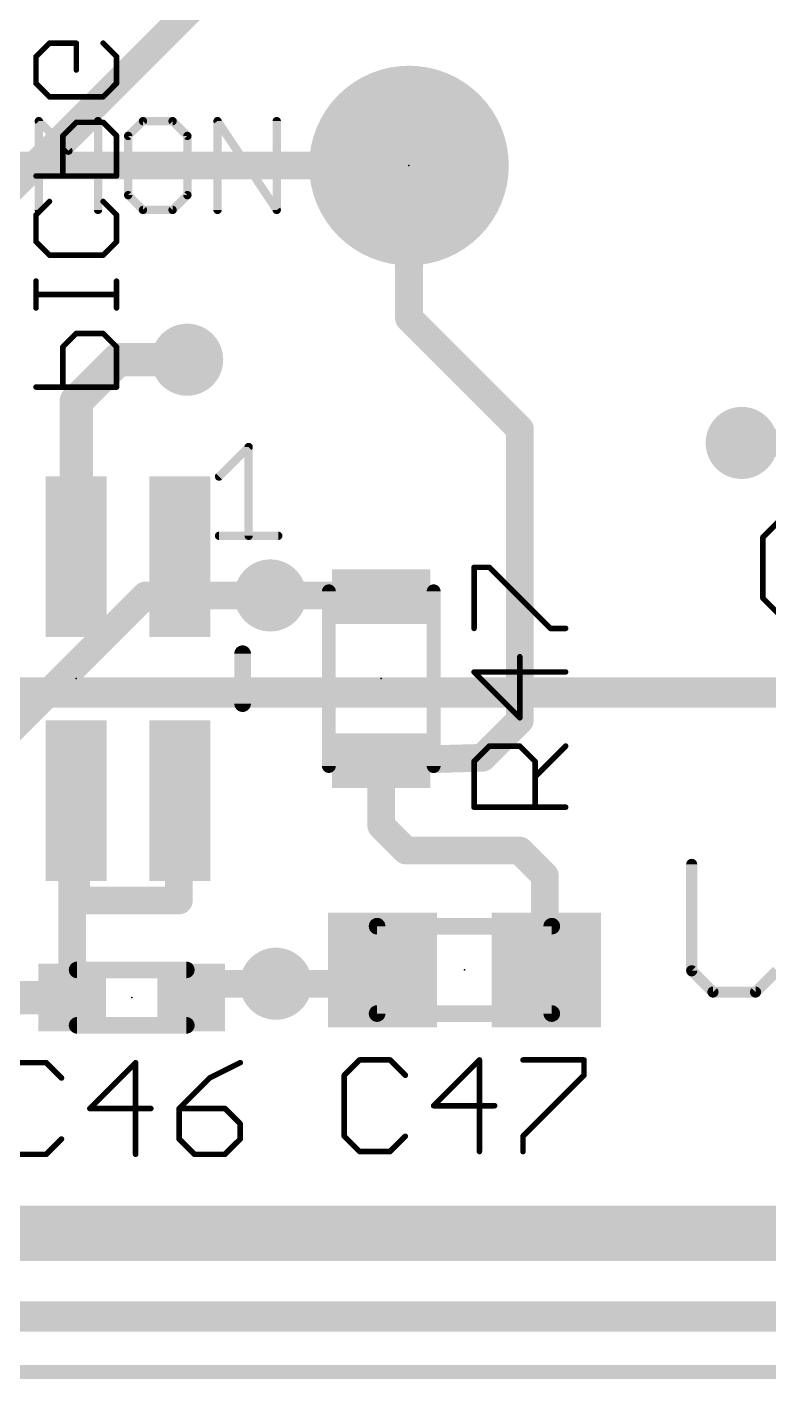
# Model space of a CAD drawing. Extents: x -19 to 124, y 0 to 88.
# Drawn here: x 50.35 to 57.15, y 31.69 to 44.07 of the extents above; entities that cross this region are included whole.
import ezdxf

# ---------------------------------------------------------------- set-up
doc = ezdxf.new("R2010")
doc.units = 0
for name, color, linetype in [('1', 12, 'CONTINUOUS'), ('15', 21, 'CONTINUOUS'), ('16', 132, 'CONTINUOUS'), ('17', 110, 'CONTINUOUS'), ('18', 110, 'CONTINUOUS'), ('2', 110, 'CONTINUOUS'), ('20', 53, 'CONTINUOUS'), ('21', 253, 'CONTINUOUS'), ('23', 53, 'CONTINUOUS'), ('25', 253, 'CONTINUOUS'), ('26', 251, 'CONTINUOUS')]:
    doc.layers.add(name, color=color, linetype=linetype)

# ---------------------------------------------------------------- blocks, each defined once
blk = doc.blocks.new('RECT')
blk.add_solid([(-0.5, -0.5), (0.5, -0.5), (-0.5, 0.5), (0.5, 0.5)])
blk = doc.blocks.new('ROUNDP')
at = {"const_width": 0.5}
blk.add_lwpolyline([(0, -0.25, 1), (0, 0.25, 1), (0, -0.25)], format="xyb", dxfattribs=at)
blk = doc.blocks.new('ROUNDV')
at = {"const_width": 0.5}
blk.add_lwpolyline([(0, -0.25, 1), (0, 0.25, 1), (0, -0.25)], format="xyb", dxfattribs=at)

msp = doc.modelspace()

# ---------------------------------------------------------------- linework, layer by layer
at = {"layer": '1'}
for points, const_width in [([(53.848, 41.402), (53.848, 42.799)], 0.254), ([(54.864, 40.386), (53.848, 41.402)], 0.254), ([(50.8, 40.64), (51.181, 41.021)], 0.3048), ([(51.181, 41.021), (51.816, 41.021)], 0.3048), ([(50.8, 39.2176), (50.8, 40.64)], 0.3048), ([(54.864, 37.719), (54.864, 40.386)], 0.254), ([(57.7469, 40.259), (56.896, 40.259)], 0.254), ([(51.75, 39.2176), (51.75, 38.735)], 0.254), ([(51.689, 38.735), (51.689, 38.862)], 0.254), ([(51.689, 38.862), (52.578, 38.862)], 0.254), ([(52.578, 38.862), (53.594, 38.862)], 0.254), ([(53.504, 38.735), (53.594, 38.85)], 0.254), ([(53.594, 38.862), (53.594, 38.735)], 0.254), ([(51.75, 38.735), (51.689, 38.735)], 0.254), ([(53.594, 38.735), (53.504, 38.735)], 0.254), ([(54.52, 37.375), (54.864, 37.719)], 0.254), ([(53.594, 37.35), (54.52, 37.375)], 0.254), ([(53.594, 37.35), (53.594, 36.7538)], 0.254), ([(50.7619, 35.179), (50.7619, 36.9824)], 0.254), ([(50.7619, 36.9824), (50.8, 36.9824)], 0.254), ([(50.8, 36.9824), (50.8, 36.068)], 0.254), ([(51.7398, 36.068), (51.7398, 36.9824)], 0.254), ([(51.7398, 36.9824), (51.75, 36.9824)], 0.254), ([(53.594, 36.7538), (53.8226, 36.5252)], 0.254), ([(53.8226, 36.5252), (54.864, 36.5252)], 0.254), ([(54.864, 36.5252), (55.0926, 36.2966)], 0.254), ([(55.0926, 36.2966), (55.0926, 35.4464)], 0.254), ([(50.8, 36.068), (51.7398, 36.068)], 0.254), ([(53.6194, 35.433), (53.606, 35.433)], 0.254), ([(53.6194, 35.306), (53.6194, 35.433)], 0.254), ([(55.0926, 35.4464), (55.106, 35.433)], 0.254), ([(51.8541, 35.179), (51.8541, 35.306)], 0.254), ([(51.8541, 35.306), (52.6288, 35.306)], 0.254), ([(52.6288, 35.306), (53.6194, 35.306)], 0.254), ([(45.339, 35.179), (50.7619, 35.179)], 0.3048)]:
    msp.add_lwpolyline(points, dxfattribs=dict(at, const_width=const_width))
for points, const_width in [([(53.9115, 42.799, 1), (53.7845, 42.799)], 0.127), ([(53.8929, 41.4469, 1), (53.8031, 41.3571)], 0.127), ([(53.7845, 41.402, 1), (53.9115, 41.402)], 0.127), ([(51.181, 41.0972, 1), (51.181, 40.9448)], 0.1524), ([(51.2349, 40.9671, 1), (51.1271, 41.0749)], 0.1524), ([(51.816, 40.9448, 1), (51.816, 41.0972)], 0.1524), ([(50.8762, 40.64, 1), (50.7238, 40.64)], 0.1524), ([(50.7461, 40.6939, 1), (50.8539, 40.5861)], 0.1524), ([(54.9275, 40.386, 1), (54.8005, 40.386)], 0.127), ([(54.8191, 40.3411, 1), (54.9089, 40.4309)], 0.127), ([(56.896, 40.3225, 1), (56.896, 40.1955)], 0.127), ([(50.7238, 39.2176, 1), (50.8762, 39.2176)], 0.1524), ([(51.8135, 39.2176, 1), (51.6865, 39.2176)], 0.127), ([(51.7525, 38.862, 1), (51.6255, 38.862)], 0.127), ([(51.689, 38.9255, 1), (51.689, 38.7985)], 0.127), ([(52.578, 38.9255, 1), (52.578, 38.7985)], 0.127), ([(52.578, 38.7985, 1), (52.578, 38.9255)], 0.127), ([(53.6575, 38.862, 1), (53.5305, 38.862)], 0.127), ([(53.644, 38.8109, 1), (53.544, 38.8891)], 0.127), ([(53.594, 38.7985, 1), (53.594, 38.9255)], 0.127), ([(51.689, 38.7985, 1), (51.689, 38.6715)], 0.127), ([(51.6255, 38.735, 1), (51.7525, 38.735)], 0.127), ([(51.6865, 38.735, 1), (51.8135, 38.735)], 0.127), ([(51.75, 38.6715, 1), (51.75, 38.7985)], 0.127), ([(53.504, 38.7985, 1), (53.504, 38.6715)], 0.127), ([(53.454, 38.7741, 1), (53.554, 38.6959)], 0.127), ([(53.5305, 38.735, 1), (53.6575, 38.735)], 0.127), ([(53.594, 38.6715, 1), (53.594, 38.7985)], 0.127), ([(54.8005, 37.719, 1), (54.9275, 37.719)], 0.127), ([(54.9089, 37.6741, 1), (54.8191, 37.7639)], 0.127), ([(53.6575, 37.35, 1), (53.5305, 37.35)], 0.127), ([(53.5923, 37.4135, 1), (53.5957, 37.2865)], 0.127), ([(54.4751, 37.4199, 1), (54.5649, 37.3301)], 0.127), ([(54.5217, 37.3115, 1), (54.5183, 37.4385)], 0.127), ([(50.8254, 36.9824, 1), (50.6984, 36.9824)], 0.127), ([(50.7619, 37.0459, 1), (50.7619, 36.9189)], 0.127), ([(50.8635, 36.9824, 1), (50.7365, 36.9824)], 0.127), ([(50.8, 36.9189, 1), (50.8, 37.0459)], 0.127), ([(51.8033, 36.9824, 1), (51.6763, 36.9824)], 0.127), ([(51.7398, 37.0459, 1), (51.7398, 36.9189)], 0.127), ([(51.75, 36.9189, 1), (51.75, 37.0459)], 0.127), ([(53.6389, 36.7987, 1), (53.5491, 36.7089)], 0.127), ([(53.5305, 36.7538, 1), (53.6575, 36.7538)], 0.127), ([(53.8226, 36.5887, 1), (53.8226, 36.4617)], 0.127), ([(54.9089, 36.5701, 1), (54.8191, 36.4803)], 0.127), ([(54.864, 36.4617, 1), (54.864, 36.5887)], 0.127), ([(53.7777, 36.4803, 1), (53.8675, 36.5701)], 0.127), ([(55.1561, 36.2966, 1), (55.0291, 36.2966)], 0.127), ([(55.0477, 36.2517, 1), (55.1375, 36.3415)], 0.127), ([(50.8, 36.1315, 1), (50.8, 36.0045)], 0.127), ([(51.7398, 36.0045, 1), (51.7398, 36.1315)], 0.127), ([(50.7365, 36.068, 1), (50.8635, 36.068)], 0.127), ([(51.6763, 36.068, 1), (51.8033, 36.068)], 0.127), ([(53.606, 35.4965, 1), (53.606, 35.3695)], 0.127), ([(53.6829, 35.433, 1), (53.5559, 35.433)], 0.127), ([(53.6194, 35.3695, 1), (53.6194, 35.4965)], 0.127), ([(55.1375, 35.4913, 1), (55.0477, 35.4015)], 0.127), ([(55.0611, 35.3881, 1), (55.1509, 35.4779)], 0.127), ([(51.9176, 35.306, 1), (51.7906, 35.306)], 0.127), ([(51.8541, 35.3695, 1), (51.8541, 35.2425)], 0.127), ([(52.6288, 35.3695, 1), (52.6288, 35.2425)], 0.127), ([(52.6288, 35.2425, 1), (52.6288, 35.3695)], 0.127), ([(53.6194, 35.2425, 1), (53.6194, 35.3695)], 0.127), ([(55.0291, 35.4464, 1), (55.1561, 35.4464)], 0.127), ([(50.7619, 35.1028, 1), (50.7619, 35.2552)], 0.1524), ([(53.5559, 35.306, 1), (53.6829, 35.306)], 0.127), ([(50.6984, 35.179, 1), (50.8254, 35.179)], 0.127), ([(51.7906, 35.179, 1), (51.9176, 35.179)], 0.127)]:
    msp.add_lwpolyline(points, format="xyb", dxfattribs=dict(at, const_width=const_width))
at = {"layer": '15'}
for points, const_width in [([(53.848, 42.799), (48.387, 42.799)], 0.254), ([(25.273, 37.973), (63.5, 37.973)], 0.2794), ([(101.092, 32.258), (18.542, 32.258)], 0.2794)]:
    msp.add_lwpolyline(points, dxfattribs=dict(at, const_width=const_width))
at = {"layer": '15', "const_width": 0.127}
msp.add_lwpolyline([(53.848, 42.7355, 1), (53.848, 42.8625)], format="xyb", dxfattribs=at)
at = {"layer": '16'}
for points, const_width in [([(50.165, 42.545), (52.07, 44.45)], 0.254), ([(49.1896, 36.6166), (51.435, 38.862)], 0.254), ([(51.435, 38.862), (52.578, 38.862)], 0.254), ([(18.161, 33.02), (59.182, 33.02)], 0.508)]:
    msp.add_lwpolyline(points, dxfattribs=dict(at, const_width=const_width))
at = {"layer": '16', "const_width": 0.127}
for points in [[(51.435, 38.9255, 1), (51.435, 38.7985)], [(51.4799, 38.8171, 1), (51.3901, 38.9069)], [(52.578, 38.7985, 1), (52.578, 38.9255)]]:
    msp.add_lwpolyline(points, format="xyb", dxfattribs=at)
at = {"layer": '2', "const_width": 0.254}
msp.add_lwpolyline([(18.542, 32.258), (101.092, 32.258)], dxfattribs=at)
at = {"layer": '20', "const_width": 0.127}
msp.add_lwpolyline([(101.6, 31.75), (19.05, 31.75)], dxfattribs=at)
at = {"layer": '21'}
for points, const_width in [([(52.1081, 39.9504), (52.3793, 40.2216)], 0.0762), ([(52.3793, 40.2216), (52.3793, 39.4081)], 0.0762), ([(52.1081, 39.4081), (52.6504, 39.4081)], 0.0762), ([(53.114, 38.9), (53.114, 37.3)], 0.127), ([(54.074, 37.3), (54.074, 38.9)], 0.127), ([(52.324, 37.8714), (52.324, 38.3286)], 0.1524), ([(55.156, 35.833), (53.556, 35.833)], 0.1524), ([(53.556, 35.833), (53.556, 35.033)], 0.1524), ([(55.156, 35.033), (55.156, 35.833)], 0.1524), ([(51.808, 35.433), (50.808, 35.433)], 0.1524), ([(53.556, 35.033), (55.156, 35.033)], 0.1524), ([(50.808, 34.925), (51.808, 34.925)], 0.1524)]:
    msp.add_lwpolyline(points, dxfattribs=dict(at, const_width=const_width))
for points, const_width in [([(52.3983, 40.2216, 1), (52.3602, 40.2216)], 0.0381), ([(52.3927, 40.2081, 1), (52.3658, 40.2351)], 0.0381), ([(52.0946, 39.9639, 1), (52.1216, 39.937)], 0.0381), ([(52.1081, 39.4272, 1), (52.1081, 39.3891)], 0.0381), ([(52.3602, 39.4081, 1), (52.3983, 39.4081)], 0.0381), ([(52.6504, 39.3891, 1), (52.6504, 39.4272)], 0.0381), ([(53.1458, 38.9, 1), (53.0823, 38.9)], 0.0635), ([(54.1058, 38.9, 1), (54.0423, 38.9)], 0.0635), ([(52.3621, 38.3286, 1), (52.2859, 38.3286)], 0.0762), ([(52.2859, 37.8714, 1), (52.3621, 37.8714)], 0.0762), ([(53.0823, 37.3, 1), (53.1458, 37.3)], 0.0635), ([(54.0423, 37.3, 1), (54.1058, 37.3)], 0.0635), ([(53.556, 35.8711, 1), (53.556, 35.7949)], 0.0762), ([(53.5941, 35.833, 1), (53.5179, 35.833)], 0.0762), ([(55.1941, 35.833, 1), (55.1179, 35.833)], 0.0762), ([(55.156, 35.7949, 1), (55.156, 35.8711)], 0.0762), ([(50.808, 35.4711, 1), (50.808, 35.3949)], 0.0762), ([(51.808, 35.3949, 1), (51.808, 35.4711)], 0.0762), ([(53.556, 35.0711, 1), (53.556, 34.9949)], 0.0762), ([(53.5179, 35.033, 1), (53.5941, 35.033)], 0.0762), ([(55.1179, 35.033, 1), (55.1941, 35.033)], 0.0762), ([(55.156, 34.9949, 1), (55.156, 35.0711)], 0.0762), ([(50.808, 34.9631, 1), (50.808, 34.8869)], 0.0762), ([(51.808, 34.8869, 1), (51.808, 34.9631)], 0.0762)]:
    msp.add_lwpolyline(points, format="xyb", dxfattribs=dict(at, const_width=const_width))
at = {"layer": '23'}
for p in [(53.848, 42.799), (50.8, 38.1), (53.594, 38.1), (54.356, 35.433), (51.308, 35.179)]:
    msp.add_point(p, dxfattribs=at)
at = {"layer": '25'}
for points, const_width in [([(50.4571, 42.3926), (50.4571, 43.2061)], 0.0762), ([(50.4571, 43.2061), (50.7283, 42.9349)], 0.0762), ([(50.7283, 42.9349), (50.9994, 43.2061)], 0.0762), ([(50.9994, 43.2061), (50.9994, 42.3926)], 0.0762), ([(51.4113, 43.2061), (51.2757, 43.0705)], 0.0762), ([(51.6824, 43.2061), (51.4113, 43.2061)], 0.0762), ([(51.818, 43.0705), (51.6824, 43.2061)], 0.0762), ([(52.0943, 42.3926), (52.0943, 43.2061)], 0.0762), ([(52.0943, 43.2061), (52.6366, 42.3926)], 0.0762), ([(52.6366, 42.3926), (52.6366, 43.2061)], 0.0762), ([(51.2757, 43.0705), (51.2757, 42.5282)], 0.0762), ([(51.818, 42.5282), (51.818, 43.0705)], 0.0762), ([(51.2757, 42.5282), (51.4113, 42.3926)], 0.0762), ([(51.6824, 42.3926), (51.818, 42.5282)], 0.0762), ([(51.4113, 42.3926), (51.6824, 42.3926)], 0.0762), ([(57.2304, 39.5358), (57.0905, 39.396)], 0.0508), ([(57.0905, 39.396), (57.0905, 38.8367)], 0.0508), ([(54.4442, 38.5601), (54.4442, 39.1194)], 0.0508), ([(54.4442, 39.1194), (54.584, 39.1194)], 0.0508), ([(54.584, 39.1194), (55.1433, 38.5601)], 0.0508), ([(57.0905, 38.8367), (57.2304, 38.6969)], 0.0508), ([(55.1433, 38.5601), (55.2831, 38.5601)], 0.0508), ([(54.8636, 37.7415), (54.8636, 38.3008)], 0.0508), ([(55.2831, 38.161), (54.4442, 38.161)], 0.0508), ([(54.4442, 38.161), (54.8636, 37.7415)], 0.0508), ([(54.4442, 37.3424), (54.584, 37.4822)], 0.0508), ([(54.584, 37.4822), (54.8636, 37.4822)], 0.0508), ([(54.8636, 37.4822), (55.0035, 37.3424)], 0.0508), ([(55.0035, 37.2026), (55.2831, 37.4822)], 0.0508), ([(54.4442, 36.9229), (54.4442, 37.3424)], 0.0508), ([(55.0035, 37.3424), (55.0035, 36.9229)], 0.0508), ([(55.2831, 36.9229), (54.4442, 36.9229)], 0.0508), ([(56.4378, 36.3992), (56.4378, 35.4247)], 0.1016), ([(56.4378, 35.4247), (56.6327, 35.2298)], 0.1016), ([(57.0225, 35.2298), (57.2174, 35.4247)], 0.1016), ([(56.6327, 35.2298), (57.0225, 35.2298)], 0.1016), ([(50.525, 34.5828), (50.2454, 34.5828)], 0.0508), ([(50.6648, 34.443), (50.525, 34.5828)], 0.0508), ([(51.3436, 34.5828), (50.9241, 34.1634)], 0.0508), ([(51.3436, 33.7439), (51.3436, 34.5828)], 0.0508), ([(52.302, 34.5828), (52.0223, 34.443)], 0.0508), ([(53.395, 34.6082), (53.2551, 34.4684)], 0.0508), ([(53.6746, 34.6082), (53.395, 34.6082)], 0.0508), ([(53.8144, 34.4684), (53.6746, 34.6082)], 0.0508), ([(54.4932, 34.6082), (54.0737, 34.1888)], 0.0508), ([(54.4932, 33.7693), (54.4932, 34.6082)], 0.0508), ([(54.8923, 34.6082), (55.4516, 34.6082)], 0.0508), ([(55.4516, 34.6082), (55.4516, 34.4684)], 0.0508), ([(52.0223, 34.443), (51.7427, 34.1634)], 0.0508), ([(53.2551, 34.4684), (53.2551, 33.9091)], 0.0508), ([(55.4516, 34.4684), (54.8923, 33.9091)], 0.0508), ([(50.9241, 34.1634), (51.4834, 34.1634)], 0.0508), ([(51.7427, 34.1634), (51.7427, 33.8837)], 0.0508), ([(52.1621, 34.1634), (51.7427, 34.1634)], 0.0508), ([(52.302, 34.0235), (52.1621, 34.1634)], 0.0508), ([(54.0737, 34.1888), (54.633, 34.1888)], 0.0508), ([(52.302, 33.8837), (52.302, 34.0235)], 0.0508), ([(53.2551, 33.9091), (53.395, 33.7693)], 0.0508), ([(53.6746, 33.7693), (53.8144, 33.9091)], 0.0508), ([(54.8923, 33.9091), (54.8923, 33.7693)], 0.0508), ([(50.525, 33.7439), (50.6648, 33.8837)], 0.0508), ([(51.7427, 33.8837), (51.8825, 33.7439)], 0.0508), ([(52.1621, 33.7439), (52.302, 33.8837)], 0.0508), ([(50.2454, 33.7439), (50.525, 33.7439)], 0.0508), ([(51.8825, 33.7439), (52.1621, 33.7439)], 0.0508), ([(53.395, 33.7693), (53.6746, 33.7693)], 0.0508)]:
    msp.add_lwpolyline(points, dxfattribs=dict(at, const_width=const_width))
for points, const_width in [([(50.4761, 43.2061, 1), (50.438, 43.2061)], 0.0381), ([(50.4706, 43.2196, 1), (50.4436, 43.1926)], 0.0381), ([(51.0185, 43.2061, 1), (50.9804, 43.2061)], 0.0381), ([(51.0129, 43.1926, 1), (50.986, 43.2196)], 0.0381), ([(51.4113, 43.2251, 1), (51.4113, 43.187)], 0.0381), ([(51.4247, 43.1926, 1), (51.3978, 43.2196)], 0.0381), ([(51.6959, 43.2196, 1), (51.669, 43.1926)], 0.0381), ([(51.6824, 43.187, 1), (51.6824, 43.2251)], 0.0381), ([(52.1101, 43.2167, 1), (52.0784, 43.1955)], 0.0381), ([(52.1133, 43.2061, 1), (52.0752, 43.2061)], 0.0381), ([(52.6556, 43.2061, 1), (52.6175, 43.2061)], 0.0381), ([(51.2947, 43.0705, 1), (51.2566, 43.0705)], 0.0381), ([(51.2622, 43.084, 1), (51.2891, 43.057)], 0.0381), ([(51.8371, 43.0705, 1), (51.799, 43.0705)], 0.0381), ([(51.8045, 43.057, 1), (51.8315, 43.084)], 0.0381), ([(50.7148, 42.9484, 1), (50.7417, 42.9215)], 0.0381), ([(50.7148, 42.9215, 1), (50.7417, 42.9484)], 0.0381), ([(51.2891, 42.5417, 1), (51.2622, 42.5147)], 0.0381), ([(51.2566, 42.5282, 1), (51.2947, 42.5282)], 0.0381), ([(51.799, 42.5282, 1), (51.8371, 42.5282)], 0.0381), ([(51.8315, 42.5147, 1), (51.8045, 42.5417)], 0.0381), ([(50.438, 42.3926, 1), (50.4761, 42.3926)], 0.0381), ([(50.9804, 42.3926, 1), (51.0185, 42.3926)], 0.0381), ([(51.4113, 42.4117, 1), (51.4113, 42.3736)], 0.0381), ([(51.3978, 42.3791, 1), (51.4247, 42.4061)], 0.0381), ([(51.669, 42.4061, 1), (51.6959, 42.3791)], 0.0381), ([(51.6824, 42.3736, 1), (51.6824, 42.4117)], 0.0381), ([(52.0752, 42.3926, 1), (52.1133, 42.3926)], 0.0381), ([(52.6175, 42.3926, 1), (52.6556, 42.3926)], 0.0381), ([(52.6207, 42.382, 1), (52.6524, 42.4032)], 0.0381), ([(57.1032, 39.396, 1), (57.0778, 39.396)], 0.0254), ([(57.0816, 39.405, 1), (57.0995, 39.387)], 0.0254), ([(54.4569, 39.1194, 1), (54.4315, 39.1194)], 0.0254), ([(54.4442, 39.1321, 1), (54.4442, 39.1067)], 0.0254), ([(54.593, 39.1283, 1), (54.575, 39.1104)], 0.0254), ([(54.584, 39.1067, 1), (54.584, 39.1321)], 0.0254), ([(57.0778, 38.8367, 1), (57.1032, 38.8367)], 0.0254), ([(57.0995, 38.8457, 1), (57.0816, 38.8277)], 0.0254), ([(54.4315, 38.5601, 1), (54.4569, 38.5601)], 0.0254), ([(55.1433, 38.5728, 1), (55.1433, 38.5474)], 0.0254), ([(55.1343, 38.5511, 1), (55.1523, 38.5691)], 0.0254), ([(55.2831, 38.5474, 1), (55.2831, 38.5728)], 0.0254), ([(54.8763, 38.3008, 1), (54.8509, 38.3008)], 0.0254), ([(54.4442, 38.1737, 1), (54.4442, 38.1483)], 0.0254), ([(54.4532, 38.1699, 1), (54.4352, 38.152)], 0.0254), ([(55.2831, 38.1483, 1), (55.2831, 38.1737)], 0.0254), ([(54.8547, 37.7325, 1), (54.8726, 37.7505)], 0.0254), ([(54.8509, 37.7415, 1), (54.8763, 37.7415)], 0.0254), ([(54.584, 37.4949, 1), (54.584, 37.4695)], 0.0254), ([(54.593, 37.4732, 1), (54.575, 37.4912)], 0.0254), ([(54.8726, 37.4912, 1), (54.8547, 37.4732)], 0.0254), ([(54.8636, 37.4695, 1), (54.8636, 37.4949)], 0.0254), ([(55.2921, 37.4732, 1), (55.2741, 37.4912)], 0.0254), ([(54.4569, 37.3424, 1), (54.4315, 37.3424)], 0.0254), ([(54.4352, 37.3514, 1), (54.4532, 37.3334)], 0.0254), ([(55.0162, 37.3424, 1), (54.9908, 37.3424)], 0.0254), ([(54.9945, 37.3334, 1), (55.0124, 37.3514)], 0.0254), ([(54.9945, 37.2115, 1), (55.0124, 37.1936)], 0.0254), ([(54.4442, 36.9356, 1), (54.4442, 36.9102)], 0.0254), ([(54.4315, 36.9229, 1), (54.4569, 36.9229)], 0.0254), ([(54.9908, 36.9229, 1), (55.0162, 36.9229)], 0.0254), ([(55.2831, 36.9102, 1), (55.2831, 36.9356)], 0.0254), ([(56.4632, 36.3992, 1), (56.4124, 36.3992)], 0.0508), ([(56.4558, 35.4427, 1), (56.4198, 35.4067)], 0.0508), ([(56.4124, 35.4247, 1), (56.4632, 35.4247)], 0.0508), ([(56.6327, 35.2552, 1), (56.6327, 35.2044)], 0.0508), ([(56.6147, 35.2118, 1), (56.6507, 35.2478)], 0.0508), ([(57.0045, 35.2478, 1), (57.0405, 35.2118)], 0.0508), ([(57.0225, 35.2044, 1), (57.0225, 35.2552)], 0.0508), ([(50.534, 34.5918, 1), (50.516, 34.5738)], 0.0254), ([(50.525, 34.5701, 1), (50.525, 34.5955)], 0.0254), ([(51.3563, 34.5828, 1), (51.3309, 34.5828)], 0.0254), ([(51.3525, 34.5738, 1), (51.3346, 34.5918)], 0.0254), ([(52.3076, 34.5715, 1), (52.2963, 34.5942)], 0.0254), ([(53.395, 34.6209, 1), (53.395, 34.5955)], 0.0254), ([(53.4039, 34.5992, 1), (53.386, 34.6172)], 0.0254), ([(53.6836, 34.6172, 1), (53.6656, 34.5992)], 0.0254), ([(53.6746, 34.5955, 1), (53.6746, 34.6209)], 0.0254), ([(54.5059, 34.6082, 1), (54.4805, 34.6082)], 0.0254), ([(54.5021, 34.5992, 1), (54.4842, 34.6172)], 0.0254), ([(54.8923, 34.6209, 1), (54.8923, 34.5955)], 0.0254), ([(55.4643, 34.6082, 1), (55.4389, 34.6082)], 0.0254), ([(55.4516, 34.5955, 1), (55.4516, 34.6209)], 0.0254), ([(50.6558, 34.434, 1), (50.6738, 34.452)], 0.0254), ([(52.0166, 34.4544, 1), (52.028, 34.4316)], 0.0254), ([(52.0313, 34.434, 1), (52.0133, 34.452)], 0.0254), ([(53.2678, 34.4684, 1), (53.2424, 34.4684)], 0.0254), ([(53.2462, 34.4774, 1), (53.2641, 34.4594)], 0.0254), ([(53.8054, 34.4594, 1), (53.8234, 34.4774)], 0.0254), ([(55.4389, 34.4684, 1), (55.4643, 34.4684)], 0.0254), ([(55.4605, 34.4594, 1), (55.4426, 34.4774)], 0.0254), ([(50.9241, 34.1761, 1), (50.9241, 34.1507)], 0.0254), ([(50.9151, 34.1723, 1), (50.9331, 34.1544)], 0.0254), ([(51.4834, 34.1507, 1), (51.4834, 34.1761)], 0.0254), ([(51.7554, 34.1634, 1), (51.73, 34.1634)], 0.0254), ([(51.7427, 34.1761, 1), (51.7427, 34.1507)], 0.0254), ([(51.7337, 34.1723, 1), (51.7517, 34.1544)], 0.0254), ([(52.1711, 34.1723, 1), (52.1532, 34.1544)], 0.0254), ([(52.1621, 34.1507, 1), (52.1621, 34.1761)], 0.0254), ([(54.0737, 34.2015, 1), (54.0737, 34.1761)], 0.0254), ([(54.0647, 34.1977, 1), (54.0827, 34.1798)], 0.0254), ([(54.633, 34.1761, 1), (54.633, 34.2015)], 0.0254), ([(52.3147, 34.0235, 1), (52.2893, 34.0235)], 0.0254), ([(52.293, 34.0146, 1), (52.3109, 34.0325)], 0.0254), ([(53.2641, 33.9181, 1), (53.2462, 33.9001)], 0.0254), ([(53.8234, 33.9001, 1), (53.8054, 33.9181)], 0.0254), ([(54.905, 33.9091, 1), (54.8796, 33.9091)], 0.0254), ([(54.8833, 33.9181, 1), (54.9013, 33.9001)], 0.0254), ([(50.6738, 33.8747, 1), (50.6558, 33.8927)], 0.0254), ([(51.7517, 33.8927, 1), (51.7337, 33.8747)], 0.0254), ([(51.73, 33.8837, 1), (51.7554, 33.8837)], 0.0254), ([(52.2893, 33.8837, 1), (52.3147, 33.8837)], 0.0254), ([(52.3109, 33.8747, 1), (52.293, 33.8927)], 0.0254), ([(53.2424, 33.9091, 1), (53.2678, 33.9091)], 0.0254), ([(50.516, 33.7529, 1), (50.534, 33.7349)], 0.0254), ([(50.525, 33.7312, 1), (50.525, 33.7566)], 0.0254), ([(51.3309, 33.7439, 1), (51.3563, 33.7439)], 0.0254), ([(51.8825, 33.7566, 1), (51.8825, 33.7312)], 0.0254), ([(51.8735, 33.7349, 1), (51.8915, 33.7529)], 0.0254), ([(52.1532, 33.7529, 1), (52.1711, 33.7349)], 0.0254), ([(52.1621, 33.7312, 1), (52.1621, 33.7566)], 0.0254), ([(53.395, 33.782, 1), (53.395, 33.7566)], 0.0254), ([(53.386, 33.7603, 1), (53.4039, 33.7783)], 0.0254), ([(53.6656, 33.7783, 1), (53.6836, 33.7603)], 0.0254), ([(53.6746, 33.7566, 1), (53.6746, 33.782)], 0.0254), ([(54.4805, 33.7693, 1), (54.5059, 33.7693)], 0.0254), ([(54.8796, 33.7693, 1), (54.905, 33.7693)], 0.0254)]:
    msp.add_lwpolyline(points, format="xyb", dxfattribs=dict(at, const_width=const_width))
at = {"layer": '26', "const_width": 0.0508}
for points in [[(50.4317, 43.7972), (50.5546, 43.9201)], [(50.5546, 43.9201), (50.8003, 43.9201)], [(50.8003, 43.9201), (50.8003, 43.6743)], [(51.0461, 43.9201), (51.1689, 43.7972)], [(50.4317, 43.5515), (50.4317, 43.7972)], [(51.1689, 43.7972), (51.1689, 43.5515)], [(50.5546, 43.4286), (50.4317, 43.5515)], [(51.1689, 43.5515), (51.0461, 43.4286)], [(51.0461, 43.4286), (50.5546, 43.4286)], [(50.8003, 43.195), (50.6774, 43.0722)], [(51.0461, 43.195), (50.8003, 43.195)], [(51.1689, 43.0722), (51.0461, 43.195)], [(50.6774, 43.0722), (50.6774, 42.7036)], [(51.1689, 42.7036), (51.1689, 43.0722)], [(50.4317, 42.7036), (51.1689, 42.7036)], [(50.4317, 42.3471), (50.5546, 42.47)], [(51.0461, 42.47), (51.1689, 42.3471)], [(50.4317, 42.1014), (50.4317, 42.3471)], [(51.1689, 42.3471), (51.1689, 42.1014)], [(50.5546, 41.9785), (50.4317, 42.1014)], [(51.1689, 42.1014), (51.0461, 41.9785)], [(51.0461, 41.9785), (50.5546, 41.9785)], [(50.4317, 41.4952), (50.4317, 41.7409)], [(51.1689, 41.4952), (51.1689, 41.7409)], [(50.4317, 41.6181), (51.1689, 41.6181)], [(50.8003, 41.2616), (50.6774, 41.1388)], [(51.0461, 41.2616), (50.8003, 41.2616)], [(51.1689, 41.1388), (51.0461, 41.2616)], [(50.6774, 41.1388), (50.6774, 40.7702)], [(51.1689, 40.7702), (51.1689, 41.1388)], [(50.4317, 40.7702), (51.1689, 40.7702)]]:
    msp.add_lwpolyline(points, dxfattribs=at)
at = {"layer": '26', "const_width": 0.0254}
for points in [[(50.5546, 43.9328, 1), (50.5546, 43.9074)], [(50.5635, 43.9111, 1), (50.5456, 43.929)], [(50.813, 43.9201, 1), (50.7876, 43.9201)], [(50.8003, 43.9074, 1), (50.8003, 43.9328)], [(51.055, 43.929, 1), (51.0371, 43.9111)], [(50.4444, 43.7972, 1), (50.419, 43.7972)], [(50.4227, 43.8062, 1), (50.4407, 43.7882)], [(51.1816, 43.7972, 1), (51.1562, 43.7972)], [(51.1599, 43.7882, 1), (51.1779, 43.8062)], [(50.7876, 43.6743, 1), (50.813, 43.6743)], [(50.4407, 43.5604, 1), (50.4227, 43.5425)], [(50.419, 43.5515, 1), (50.4444, 43.5515)], [(51.1562, 43.5515, 1), (51.1816, 43.5515)], [(51.1779, 43.5425, 1), (51.1599, 43.5604)], [(50.5546, 43.4413, 1), (50.5546, 43.4159)], [(50.5456, 43.4196, 1), (50.5635, 43.4376)], [(51.0371, 43.4376, 1), (51.055, 43.4196)], [(51.0461, 43.4159, 1), (51.0461, 43.4413)], [(50.8003, 43.2077, 1), (50.8003, 43.1823)], [(50.8093, 43.1861, 1), (50.7913, 43.204)], [(51.055, 43.204, 1), (51.0371, 43.1861)], [(51.0461, 43.1823, 1), (51.0461, 43.2077)], [(50.6901, 43.0722, 1), (50.6647, 43.0722)], [(50.6685, 43.0811, 1), (50.6864, 43.0632)], [(51.1816, 43.0722, 1), (51.1562, 43.0722)], [(51.1599, 43.0632, 1), (51.1779, 43.0811)], [(50.4317, 42.7163, 1), (50.4317, 42.6909)], [(50.6647, 42.7036, 1), (50.6901, 42.7036)], [(51.1562, 42.7036, 1), (51.1816, 42.7036)], [(51.1689, 42.6909, 1), (51.1689, 42.7163)], [(50.5635, 42.461, 1), (50.5456, 42.479)], [(51.055, 42.479, 1), (51.0371, 42.461)], [(50.4444, 42.3471, 1), (50.419, 42.3471)], [(50.4227, 42.3561, 1), (50.4407, 42.3382)], [(51.1816, 42.3471, 1), (51.1562, 42.3471)], [(51.1599, 42.3382, 1), (51.1779, 42.3561)], [(50.4407, 42.1104, 1), (50.4227, 42.0924)], [(50.419, 42.1014, 1), (50.4444, 42.1014)], [(51.1562, 42.1014, 1), (51.1816, 42.1014)], [(51.1779, 42.0924, 1), (51.1599, 42.1104)], [(50.5546, 41.9912, 1), (50.5546, 41.9658)], [(50.5456, 41.9696, 1), (50.5635, 41.9875)], [(51.0371, 41.9875, 1), (51.055, 41.9696)], [(51.0461, 41.9658, 1), (51.0461, 41.9912)], [(50.4444, 41.7409, 1), (50.419, 41.7409)], [(51.1816, 41.7409, 1), (51.1562, 41.7409)], [(50.4317, 41.6308, 1), (50.4317, 41.6054)], [(51.1689, 41.6054, 1), (51.1689, 41.6308)], [(50.419, 41.4952, 1), (50.4444, 41.4952)], [(51.1562, 41.4952, 1), (51.1816, 41.4952)], [(50.8003, 41.2743, 1), (50.8003, 41.2489)], [(50.8093, 41.2527, 1), (50.7913, 41.2706)], [(51.055, 41.2706, 1), (51.0371, 41.2527)], [(51.0461, 41.2489, 1), (51.0461, 41.2743)], [(50.6901, 41.1388, 1), (50.6647, 41.1388)], [(50.6685, 41.1477, 1), (50.6864, 41.1298)], [(51.1816, 41.1388, 1), (51.1562, 41.1388)], [(51.1599, 41.1298, 1), (51.1779, 41.1477)], [(50.4317, 40.7829, 1), (50.4317, 40.7575)], [(50.6647, 40.7702, 1), (50.6901, 40.7702)], [(51.1562, 40.7702, 1), (51.1816, 40.7702)], [(51.1689, 40.7575, 1), (51.1689, 40.7829)]]:
    msp.add_lwpolyline(points, format="xyb", dxfattribs=at)

# ---------------------------------------------------------------- block references
at = {"layer": '1', "rotation": 270}
for p, xscale, yscale in [((50.8, 39.2176), 1.4732, 0.5588), ((51.75, 39.2176), 1.4732, 0.5588), ((53.594, 38.85), 0.5, 0.9), ((50.8, 36.9824), 1.4732, 0.5588), ((51.75, 36.9824), 1.4732, 0.5588), ((53.594, 37.35), 0.5, 0.9)]:
    msp.add_blockref('RECT', p, dxfattribs=dict(at, xscale=xscale, yscale=yscale))
at = {"layer": '1', "yscale": 1.05, "rotation": 180}
for p in [(53.606, 35.433), (55.106, 35.433)]:
    msp.add_blockref('RECT', p, dxfattribs=at)
at = {"layer": '1', "xscale": 0.62, "yscale": 0.62}
for p in [(50.7619, 35.179), (51.8541, 35.179)]:
    msp.add_blockref('RECT', p, dxfattribs=at)
at = {"layer": '17', "xscale": 1.8288, "yscale": 1.8288}
msp.add_blockref('ROUNDP', (53.848, 42.799), dxfattribs=at)
msp.add_blockref('ROUNDP', (53.848, 42.799), dxfattribs=at)
msp.add_blockref('ROUNDP', (53.848, 42.799), dxfattribs=at)
msp.add_blockref('ROUNDP', (53.848, 42.799), dxfattribs=at)
at = {"layer": '18', "xscale": 0.6604, "yscale": 0.6604}
for p in [(51.816, 41.021), (51.816, 41.021), (56.896, 40.259), (56.896, 40.259), (52.578, 38.862), (52.578, 38.862), (52.6288, 35.306), (52.6288, 35.306)]:
    msp.add_blockref('ROUNDV', p, dxfattribs=at)

doc.saveas('drawing.dxf')
